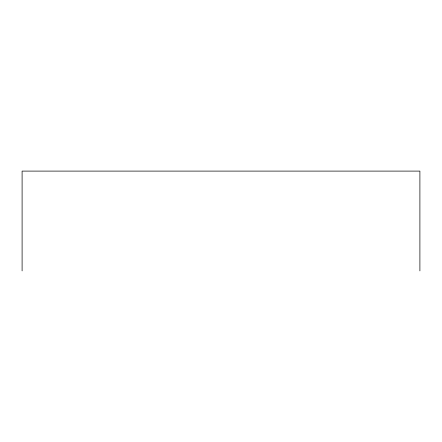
<?xml version="1.0" encoding="UTF-8"?>
<svg xmlns="http://www.w3.org/2000/svg" width="442" height="442" viewBox="0 0 442 442"><rect width="100%" height="100%" fill="white"/><g stroke="black" fill="none" stroke-linecap="round" stroke-linejoin="round"><path stroke-width="0.66" d="M419.9 270.902L419.9 171.098L22.1 171.098L22.1 270.902"/></g></svg>
